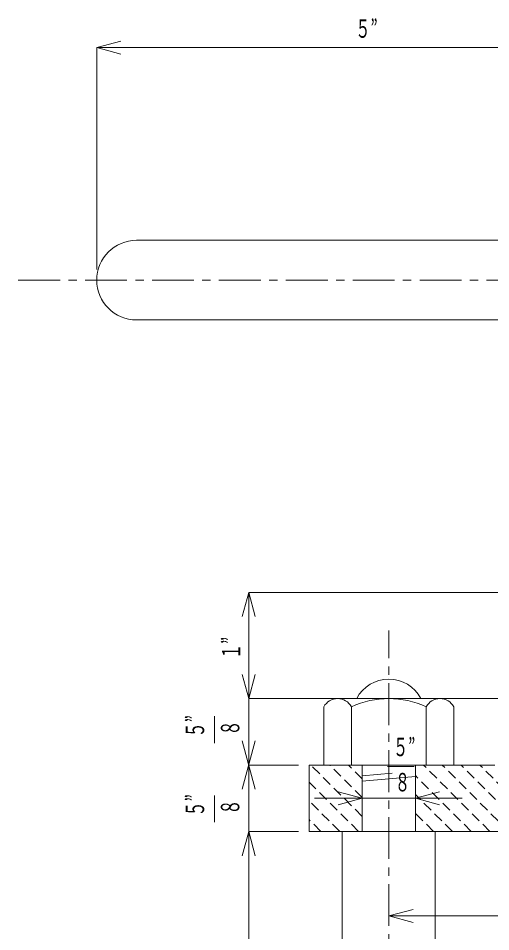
# Model space of a CAD drawing. Units: millimetres, scale not verified. Extents: x -820 to 820, y -580 to 580.
# Drawn here: x -508.2 to -395.2, y 179.7 to 398.1 of the extents above; entities that cross this region are included whole.
import ezdxf
from ezdxf.enums import TextEntityAlignment as Align

# ---------------------------------------------------------------- set-up
doc = ezdxf.new("R2010")
doc.units = ezdxf.units.MM
doc.header["$LTSCALE"] = 2
doc.linetypes.add('CHAIN1', pattern=[8, 5, -1, 1, -1])
doc.linetypes.add('DASHED1', pattern=[1.8, 1.2, -0.6])
for name, color, linetype, lineweight in [('0-0_通り芯', 3, 'Continuous', 18), ('0-1_補助芯', 4, 'CHAIN1', 18), ('0-2_通芯記号', 2, 'Continuous', 18)]:
    doc.layers.add(name, color=color, linetype=linetype, lineweight=lineweight)
doc.styles.add('ＭＳ ゴシック', font='')
doc.styles.get('ＭＳ ゴシック').set_extended_font_data('MS Gothic')

msp = doc.modelspace()

# ---------------------------------------------------------------- linework, layer by layer
at = {"layer": '0-0_通り芯'}
for p, q in [((-393.55, 345.025), (-479.91, 345.025)), ((-388.461, 325.975), (-479.91, 325.975)), ((-431.316, 235.47), (-407.853, 235.47)), ((-435.126, 219.595), (-435.126, 233.515)), ((-428.522, 233.515), (-428.522, 219.595)), ((-410.647, 233.515), (-410.647, 219.595)), ((-404.043, 233.515), (-404.043, 219.595)), ((-394.204, 219.595), (-438.635, 219.595)), ((-438.635, 203.72), (-438.635, 219.595)), ((-425.935, 203.72), (-425.935, 219.595)), ((-413.235, 203.72), (-413.235, 219.595)), ((-418.818, 217.615), (-425.935, 216.992)), ((-413.235, 216.833), (-425.935, 215.722)), ((-438.635, 203.72), (-286.235, 203.72)), ((-430.71, 127.52), (-430.71, 203.72)), ((-408.459, 127.52), (-408.459, 203.72))]:
    msp.add_line(p, q, dxfattribs=at)
at = {"layer": '0-0_通り芯', "linetype": 'DASHED1'}
for p, q in [((-425.935, 207.312), (-438.217, 219.595)), ((-425.935, 211.802), (-433.727, 219.595)), ((-425.935, 216.293), (-429.237, 219.595)), ((-395.402, 203.72), (-411.277, 219.595)), ((-390.911, 203.72), (-406.786, 219.595)), ((-386.421, 203.72), (-402.296, 219.595)), ((-381.931, 203.72), (-397.806, 219.595)), ((-399.892, 203.72), (-413.235, 217.063)), ((-426.832, 203.72), (-438.635, 215.522)), ((-404.382, 203.72), (-413.235, 212.573)), ((-431.323, 203.72), (-438.635, 211.032)), ((-408.872, 203.72), (-413.235, 208.083)), ((-435.813, 203.72), (-438.635, 206.542))]:
    msp.add_line(p, q, dxfattribs=at)
at = {"layer": '0-0_通り芯'}
for centre, radius, start, end in [((-479.91, 335.5), 9.525, 90, 270), ((-419.585, 231.501), 8.643, 27.33487, 152.66513), ((-431.824, 231.704), 3.766, 28.74723, 151.25277), ((-419.585, 214.06), 21.41, 65.32552, 114.67448), ((-407.345, 231.704), 3.766, 28.74723, 151.25277)]:
    msp.add_arc(centre, radius, start, end, dxfattribs=at)
at = {"layer": '0-1_補助芯'}
for p, q in [((-508.205, 335.5), (-224.085, 335.5)), ((-419.585, 101.133), (-419.585, 251.72))]:
    msp.add_line(p, q, dxfattribs=at)
at = {"layer": '0-2_通芯記号'}
for p, q in [((-489.435, 391.077), (-483.639, 392.63)), ((-489.435, 338.04), (-489.435, 391.077)), ((-235.435, 391.077), (-489.435, 391.077)), ((-489.435, 391.077), (-483.639, 389.525)), ((-453.093, 260.87), (-454.646, 255.075)), ((-387.2, 260.87), (-453.093, 260.87)), ((-453.093, 260.87), (-453.093, 105.295)), ((-453.093, 260.87), (-451.54, 255.075)), ((-453.093, 235.47), (-454.646, 241.266)), ((-453.093, 235.47), (-451.54, 241.266)), ((-387.2, 235.47), (-453.093, 235.47)), ((-461.297, 224.826), (-461.297, 231.238)), ((-451.54, 213.8), (-454.646, 225.391)), ((-454.646, 213.8), (-451.54, 225.391)), ((-441.175, 219.595), (-453.093, 219.595)), ((-419.933, 219.255), (-413.521, 219.255)), ((-461.297, 205.921), (-461.297, 212.333)), ((-425.935, 211.658), (-431.73, 213.21)), ((-413.235, 211.658), (-407.439, 213.21)), ((-437.384, 211.658), (-402.052, 211.658)), ((-425.935, 211.658), (-431.73, 210.105)), ((-413.235, 211.658), (-407.439, 210.105)), ((-453.093, 203.72), (-454.646, 197.925)), ((-441.175, 203.72), (-453.093, 203.72)), ((-453.093, 203.72), (-451.54, 197.925)), ((-419.585, 183.505), (-413.789, 185.058)), ((-305.285, 183.505), (-419.585, 183.505)), ((-419.585, 183.505), (-413.789, 181.953))]:
    msp.add_line(p, q, dxfattribs=at)

# ---------------------------------------------------------------- texts
at = {"layer": '0-2_通芯記号', "style": 'ＭＳ ゴシック', "width": 0.6}
for s, p in [('５”', (-427.574, 392.109)), ('５”', (-418.561, 220.378)), ('８', (-418.114, 211.974))]:
    msp.add_text(s, height=4.399, dxfattribs=at).set_placement(p, align=Align.BOTTOM_LEFT)
for s, p in [('１”', (-453.787, 244.92)), ('５”', (-462.42, 226.198)), ('８', (-454.016, 226.645)), ('５”', (-462.42, 207.293)), ('８', (-454.016, 207.74))]:
    msp.add_text(s, height=4.399, rotation=90, dxfattribs=at).set_placement(p, align=Align.BOTTOM_LEFT)

doc.saveas('drawing.dxf')
